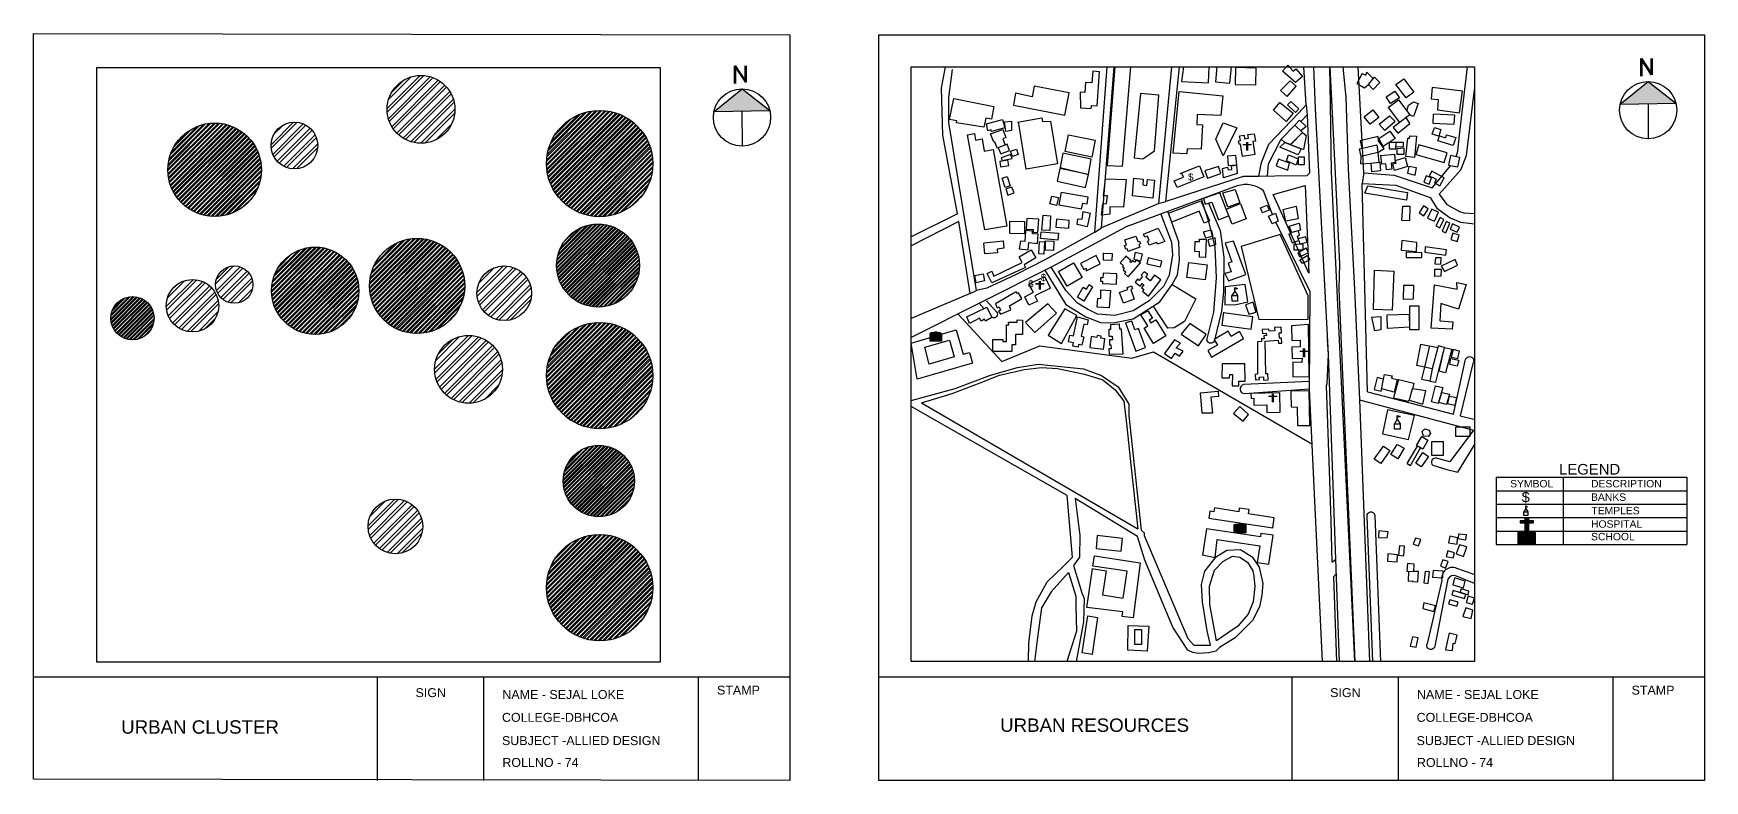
# Model space of a CAD drawing. Header units: millimetres. Extents: x -75360 to 914439, y -5036 to 71141.
# Drawn here: x 677792 to 752752, y -4906 to 28594 of the extents above; entities that cross this region are included whole.
import ezdxf

# ---------------------------------------------------------------- set-up
doc = ezdxf.new("R2010")
doc.units = ezdxf.units.MM
doc.layers.add('building', color=250, linetype='Continuous', lineweight=30)
doc.styles.get("Standard").update_dxf_attribs({"font": 'arial.ttf'})
pattern_1 = [(45, (35145.73, -606.87), (-101.02788, 101.02788), []), (45, (35213.08, -606.87), (-101.02788, 101.02788), [])]
pattern_2 = [(45, (35145.73, -606.87), (-255.9373, 255.9373), []), (45, (35316.36, -606.87), (-255.9373, 255.9373), [])]
pattern_3 = [(45, (35145.73, -606.87), (-87.557497, 87.557497), []), (45, (35204.1, -606.87), (-87.557497, 87.557497), [])]

msp = doc.modelspace()

# ---------------------------------------------------------------- hatches: boundary and pattern name
h = msp.add_hatch()
h.set_pattern_fill('ANSI32', color=256, scale=38)
h.set_pattern_definition(pattern_2)
h.paths.add_polyline_path([(696699, 25189, 1), (693654, 25189, 1)])
h.paths.add_polyline_path([(698832, 13533, 1), (695788, 13533, 1)])
h.paths.add_polyline_path([(686103, 16385, 1), (683750, 16385, 1)])
h.paths.add_polyline_path([(690548, 23570, 1), (688452, 23570, 1)])
at = {"true_color": 0x000000}
h = msp.add_hatch(color=18, dxfattribs=at)
h.dxf.hatch_style = 1
h.paths.add_polyline_path([(750220, 26439), (748964, 25423), (751467, 25465)])
h = msp.add_hatch(color=18, dxfattribs=at)
h.dxf.hatch_style = 1
h.paths.add_polyline_path([(709576, 26110), (708320, 25095), (710822, 25136)])
h = msp.add_hatch()
h.set_pattern_fill('ANSI32', color=256, scale=15)
h.set_pattern_definition(pattern_1)
h.paths.add_polyline_path([(705573, 22758, 1), (700809, 22758, 1)])
h = msp.add_hatch()
h.set_pattern_fill('ANSI32', color=256, scale=15)
h.set_pattern_definition(pattern_1)
h.paths.add_polyline_path([(697136, 17273, 1), (692869, 17273, 1)])
h.paths.add_polyline_path([(692391, 17056, 1), (688472, 17056, 1)])
h.paths.add_polyline_path([(688016, 22480, 1), (683825, 22480, 1)])
at = {"true_color": 0x58ba48}
h = msp.add_hatch(color=85, dxfattribs=at)
h.dxf.hatch_style = 1
h.paths.add_polyline_path([(732287, 23570), (732430, 23570), (732430, 23638), (732287, 23638), (732287, 23730), (732179, 23730), (732179, 23638), (732036, 23638), (732036, 23570), (732179, 23570), (732179, 23339), (732287, 23339)])
h = msp.add_hatch()
h.set_pattern_fill('ANSI32', color=256, scale=13)
h.set_pattern_definition(pattern_3)
h.paths.add_polyline_path([(704980, 18187, 1), (701257, 18187, 1)])
h.paths.add_polyline_path([(704752, 8525, 1), (701554, 8525, 1)])
h = msp.add_hatch()
h.set_pattern_fill('ANSI32', color=256, scale=38)
h.set_pattern_definition(pattern_2)
h.paths.add_polyline_path([(685962, 17333, 1), (687637, 17333, 1)])
h = msp.add_hatch()
h.set_pattern_fill('ANSI32', color=256, scale=38)
h.set_pattern_definition(pattern_2)
h.paths.add_polyline_path([(697685, 16942, 1), (700139, 16942, 1)])
h = msp.add_hatch(color=85, dxfattribs=at)
h.dxf.hatch_style = 1
h.paths.add_polyline_path([(722987, 17333), (723130, 17333), (723130, 17401), (722987, 17401), (722987, 17493), (722878, 17493), (722878, 17401), (722735, 17401), (722735, 17333), (722878, 17333), (722878, 17102), (722987, 17102)])
h = msp.add_hatch()
h.set_pattern_fill('ANSI32', color=256, scale=13)
h.set_pattern_definition(pattern_3)
h.paths.add_polyline_path([(681265, 15824, 1), (683205, 15824, 1)])
h = msp.add_hatch()
h.set_pattern_fill('ANSI32', color=256, scale=15)
h.set_pattern_definition([(45, (35145.73, -10113.14), (-101.02788, 101.02788), []), (45, (35213.08, -10113.14), (-101.02788, 101.02788), [])])
h.paths.add_polyline_path([(705573, 13251, 1), (700809, 13251, 1)])
at = {"true_color": 0x93278f}
h = msp.add_hatch(color=217, dxfattribs=at)
h.dxf.hatch_style = 1
h.paths.add_polyline_path([(718263, 15144, 0.263308), (717998, 15144), (717998, 14797, -0.263308), (718263, 14797)])
h.paths.add_polyline_path([(718529, 15144, 0.263308), (718263, 15144), (718263, 14797, -0.263308), (718529, 14797)])
at = {"true_color": 0x58ba48}
h = msp.add_hatch(color=85, dxfattribs=at)
h.dxf.hatch_style = 1
h.paths.add_polyline_path([(734838, 14309), (734981, 14309), (734981, 14377), (734838, 14377), (734838, 14469), (734730, 14469), (734730, 14377), (734587, 14377), (734587, 14309), (734730, 14309), (734730, 14078), (734838, 14078)])
h = msp.add_hatch(color=85, dxfattribs=at)
h.dxf.hatch_style = 1
h.paths.add_polyline_path([(733439, 12286), (733582, 12286), (733582, 12354), (733439, 12354), (733439, 12446), (733330, 12446), (733330, 12354), (733187, 12354), (733187, 12286), (733330, 12286), (733330, 12055), (733439, 12055)])
h = msp.add_hatch()
h.set_pattern_fill('ANSI32', color=256, scale=38)
h.set_pattern_definition([(45, (30264.53, -11060.02), (-255.9373, 255.9373), []), (45, (30435.15, -11060.02), (-255.9373, 255.9373), [])])
h.paths.add_polyline_path([(692804, 6489, 1), (695257, 6489, 1)])
h = msp.add_hatch(color=85, dxfattribs=at)
h.dxf.hatch_style = 1
h.paths.add_polyline_path([(744854, 6647), (745067, 6647), (745067, 6748), (744854, 6748), (744854, 6885), (744693, 6885), (744693, 6748), (744481, 6748), (744481, 6647), (744693, 6647), (744693, 6304), (744854, 6304)])
h = msp.add_hatch()
h.set_pattern_fill('ANSI32', color=256, scale=15)
h.set_pattern_definition([(45, (35145.73, -19619.41), (-101.02788, 101.02788), []), (45, (35213.08, -19619.41), (-101.02788, 101.02788), [])])
h.paths.add_polyline_path([(705573, 3745, 1), (700809, 3745, 1)])
at = {"true_color": 0x93278f}
h = msp.add_hatch(color=217, dxfattribs=at)
h.dxf.hatch_style = 1
h.paths.add_polyline_path([(731908, 6556, 0.263308), (731642, 6556), (731642, 6208, -0.263308), (731908, 6208)])
h.paths.add_polyline_path([(732173, 6556, 0.263308), (731908, 6556), (731908, 6208, -0.263308), (732173, 6208)])
h = msp.add_hatch(color=217, dxfattribs=at)
h.dxf.hatch_style = 1
h.paths.add_polyline_path([(744765, 6219, 0.263308), (744370, 6219), (744370, 5703, -0.263308), (744765, 5703)])
h.paths.add_polyline_path([(745159, 6219, 0.263308), (744765, 6219), (744765, 5703, -0.263308), (745159, 5703)])

# ---------------------------------------------------------------- linework, layer by layer
for p, q in [((680643, 27068), (705907, 27061)), ((680643, 405), (680643, 27068)), ((705907, 27061), (705907, 405)), ((717168, 27099), (742432, 27091)), ((717168, 436), (717168, 27099)), ((742432, 27091), (742432, 436)), ((734887, 25386), (734925, 24937)), ((720539, 24534), (721261, 24735)), ((720609, 24232), (720539, 24534)), ((720750, 24271), (720609, 24232)), ((720772, 24193), (720750, 24271)), ((721366, 24358), (720772, 24193)), ((721261, 24735), (721366, 24358)), ((737463, 22339), (737391, 21864)), ((728271, 20963), (728584, 21063)), ((731139, 21449), (731699, 21590)), ((719249, 20499), (717168, 19477)), ((719295, 20154), (717168, 19064)), ((725404, 19685), (725697, 19876)), ((734108, 19595), (734239, 19664)), ((719808, 16936), (717168, 15806)), ((719808, 16936), (720093, 17065)), ((717998, 15144), (717998, 14797)), ((718324, 15201), (718215, 15201)), ((718263, 15144), (718263, 14797)), ((718529, 15144), (718529, 14797)), ((717778, 14522), (718887, 14835)), ((717968, 13769), (717778, 14522)), ((718529, 14797), (717998, 14797)), ((718887, 14835), (719098, 14088)), ((719098, 14088), (717968, 13769)), ((743402, 8695), (743402, 5681)), ((743402, 8695), (751957, 8695)), ((751957, 8695), (751957, 5681)), ((743402, 8092), (751957, 8092)), ((743402, 7489), (751957, 7489)), ((743402, 6887), (751957, 6887)), ((744481, 6748), (744693, 6748)), ((744481, 6748), (744481, 6647)), ((744693, 6885), (744854, 6885)), ((744693, 6885), (744693, 6748)), ((744854, 6885), (744854, 6748)), ((744854, 6748), (745067, 6748)), ((745067, 6748), (745067, 6647)), ((731642, 6556), (731642, 6208)), ((732173, 6208), (731642, 6208)), ((731968, 6613), (731860, 6613)), ((731908, 6556), (731908, 6208)), ((732173, 6556), (732173, 6208)), ((743402, 6284), (751957, 6284)), ((744370, 6219), (744370, 5703)), ((744481, 6647), (744693, 6647)), ((744693, 6647), (744693, 6304)), ((744854, 6304), (744693, 6304)), ((744765, 6219), (744765, 5703)), ((744854, 6647), (744854, 6304)), ((744854, 6647), (745067, 6647)), ((745159, 6219), (745159, 5703)), ((743402, 5681), (751957, 5681)), ((745159, 5703), (744370, 5703)), ((705907, 405), (680643, 405)), ((742432, 436), (717168, 436)), ((677792, -251), (711727, -251)), ((693207, -251), (693207, -4906)), ((697978, -251), (697978, -4906)), ((707613, -251), (707613, -4906)), ((715711, -251), (752752, -251)), ((734231, -251), (734231, -4906)), ((739002, -251), (739002, -4906)), ((748637, -251), (748637, -4906))]:
    msp.add_line(p, q)
at = {"color": 18, "lineweight": 211, "true_color": 0x000000}
for p, q in [((709257, 27143), (709257, 26344)), ((709257, 27143), (709741, 26406)), ((709741, 26406), (709741, 27137)), ((749902, 27472), (749902, 26673)), ((749902, 27472), (750385, 26735)), ((750385, 26735), (750385, 27465))]:
    msp.add_line(p, q, dxfattribs=at)
at = {"color": 18, "true_color": 0x000000}
for p, q in [((748964, 25423), (750220, 26439)), ((750220, 26439), (751467, 25465)), ((708320, 25095), (709576, 26110)), ((709576, 26110), (710822, 25136)), ((708320, 25095), (710822, 25136)), ((709571, 25116), (709576, 23541)), ((748964, 25423), (751467, 25465)), ((750216, 25444), (750220, 23870))]:
    msp.add_line(p, q, dxfattribs=at)
at = {"color": 30, "true_color": 0xf8991e}
for p, q in [((731676, 17034), (731551, 16836)), ((731551, 16836), (731801, 16836)), ((731555, 16596), (731551, 16836)), ((731801, 16596), (731555, 16596)), ((731676, 17034), (731676, 17200)), ((731676, 17200), (731799, 17156)), ((731799, 17156), (731676, 17117)), ((731676, 17034), (731801, 16836)), ((731801, 16836), (731801, 16596)), ((738970, 11293), (738845, 11096)), ((738970, 11293), (738970, 11460)), ((738970, 11460), (739093, 11415)), ((739093, 11415), (738970, 11376)), ((738970, 11293), (739095, 11096)), ((738845, 11096), (739095, 11096)), ((738849, 10855), (738845, 11096)), ((739095, 10855), (738849, 10855)), ((739095, 11096), (739095, 10855)), ((744729, 7288), (744640, 7149)), ((744640, 7149), (744817, 7149)), ((744643, 6979), (744640, 7149)), ((744817, 6979), (744643, 6979)), ((744729, 7288), (744729, 7406)), ((744729, 7406), (744816, 7374)), ((744816, 7374), (744729, 7347)), ((744729, 7288), (744817, 7149)), ((744817, 7149), (744817, 6979))]:
    msp.add_line(p, q, dxfattribs=at)
for points in [[(677792, 28594), (711727, 28526), (711727, -4906), (677792, -4838)], [(715711, 28526), (752752, 28526), (752752, -4906), (715711, -4906)], [(734542, 23062), (734795, 23062), (734795, 22701), (734542, 22701)], [(739534, 16377), (739941, 16377), (739941, 15311), (739534, 15311)], [(741594, 10959), (742219, 10959), (742219, 10520), (741594, 10520)], [(740525, 10292), (741019, 10292), (741019, 9666), (740525, 9666)], [(727199, 1870), (727497, 1870), (727497, 1199), (727199, 1199)]]:
    msp.add_lwpolyline(points, close=True)
for points in [[(719249, 20499), (718585, 24027), (718551, 25093), (718519, 26139), (718701, 27091)], [(725404, 19685), (725962, 27096)], [(728271, 20963), (725697, 19876), (726269, 27096)], [(725951, 22668), (726643, 22644), (727013, 27096)], [(726306, 27096), (725951, 22668)], [(728271, 20963), (728856, 27095)], [(734908, 22213), (732058, 22179), (728584, 21063), (729203, 27095)], [(729372, 27095), (729296, 26433), (730499, 26384), (730529, 27094)], [(730873, 27094), (730808, 26427), (731455, 26364), (731526, 27094)], [(731711, 27043), (731698, 26301), (732625, 26286), (732638, 27043), (731711, 27059)], [(733199, 23627), (734536, 25020), (734887, 25386), (734782, 27093)], [(733820, 26899), (734053, 27174), (734291, 26899), (734413, 27006), (734715, 26658), (734404, 26388), (733820, 26899)], [(736380, 436), (735878, 14200), (735301, 25225), (735232, 27093)], [(737059, 436), (736010, 22394), (735966, 25423), (735942, 27093)], [(735949, 27093), (736179, 22299), (736373, 18264), (736351, 17126), (737059, 436)], [(736533, 27093), (736666, 25722), (736770, 22511), (737055, 17107)], [(737463, 22339), (737216, 27092)], [(741610, 23066), (741678, 23309), (741764, 24035), (741884, 25065), (742122, 27095)], [(718858, 24602), (718856, 25440), (718855, 25728), (719013, 26977)], [(721836, 25913), (721752, 25379), (724063, 24933), (724256, 25932), (722682, 26236), (722589, 25756), (721836, 25913)], [(724758, 25262), (725235, 25227), (725245, 25365), (725505, 25346), (725617, 26876), (725311, 26899), (725273, 26380), (724989, 26401), (724956, 25941), (724750, 25956), (724758, 25262)], [(733735, 26029), (734031, 25772), (734432, 26233), (734159, 26470), (733735, 26029)], [(737395, 26800), (737161, 26346), (737320, 26264), (737504, 26148), (737677, 26302)], [(737395, 26800), (737562, 26722), (737602, 26851), (737899, 26564)], [(737953, 26627), (738192, 26401), (737887, 26079), (737677, 26302), (737953, 26627)], [(738905, 26308), (739261, 26553), (739710, 25954), (739369, 25699), (738905, 26308)], [(719077, 25680), (720876, 25325), (720763, 24750), (720507, 24800), (720425, 24384), (719195, 24584), (719210, 24676), (718889, 24729), (719077, 25680)], [(727162, 23015), (727548, 22976), (728071, 23336), (728272, 25828), (727450, 25894), (727162, 23015)], [(729198, 25984), (731140, 25796), (731054, 24916), (729989, 24963), (729970, 24508), (730227, 24497), (730178, 23398), (729537, 23426), (729527, 23193), (728917, 23219), (729186, 25985)], [(733417, 25153), (733698, 25501), (734294, 25020), (733985, 24638), (733417, 25153)], [(734044, 25391), (734186, 25535), (734550, 25217), (734398, 25044), (734045, 25392)], [(738469, 25752), (738861, 26012), (739063, 25707), (738671, 25447), (738469, 25752)], [(738566, 25273), (739025, 25615), (739529, 24939), (739363, 24819)], [(739389, 25126), (739467, 25381), (739695, 25523), (739906, 25445), (739690, 24864), (739588, 24902), (739529, 24939)], [(740528, 26163), (740488, 25658), (740805, 25633), (740768, 25169), (741765, 25038), (741891, 26001), (740528, 26163)], [(742073, 23119), (742432, 26058)], [(721940, 24619), (723018, 24814), (723048, 24648), (723414, 24654), (723728, 22743), (722328, 22514), (721982, 24627)], [(734644, 24640), (734925, 24937), (735031, 22331), (734908, 22213)], [(737482, 24859), (737864, 25169), (738139, 24831), (737756, 24520), (737482, 24859)], [(738159, 24521), (738624, 24900), (738875, 24642), (738414, 24235), (738159, 24521)], [(738566, 25273), (739073, 24600)], [(738783, 24382), (738995, 24122), (739536, 24562), (739363, 24819), (738783, 24382)], [(740577, 24977), (740560, 24565), (741525, 24526), (741542, 24936), (740577, 24977)], [(725404, 19685), (723194, 18451), (721880, 17783), (720559, 17175), (720093, 17065), (718858, 24602)], [(720835, 23389), (721449, 19955), (720474, 19781), (719695, 24045), (719998, 24100), (720050, 23812), (720343, 23866), (720443, 23319), (720835, 23389)], [(721071, 23471), (721021, 23452), (720915, 23730), (720871, 23716), (720729, 24098), (721280, 24282), (721413, 23932), (721276, 23867)], [(721355, 24632), (721664, 24658), (721664, 24239), (721414, 24202), (721355, 24632)], [(724225, 24051), (725423, 23808), (725270, 23049), (724064, 23294), (724218, 24053)], [(731771, 24355), (731152, 23103), (730825, 23858), (731155, 24579), (731771, 24355)], [(731904, 24006), (732094, 24036), (732119, 23875), (732296, 23903), (732271, 24055), (732547, 24099), (732602, 23760), (732487, 23742), (732579, 23166), (732026, 23078), (731937, 23635), (731877, 23625), (731853, 23775), (731930, 23788), (731895, 24005)], [(734369, 24474), (734721, 24152), (734181, 23610), (733923, 23710), (733764, 23854), (734369, 24474)], [(734721, 24152), (734874, 24015), (734762, 23397), (734657, 23416), (734175, 23604), (734721, 24152)], [(734577, 24701), (734369, 24474)], [(734577, 24701), (734887, 24420), (734646, 24220)], [(738138, 23888), (738634, 24209), (738880, 23877), (738330, 23531), (738138, 23888)], [(739837, 23980), (739742, 23035), (739357, 23074), (739440, 23899), (739518, 23891), (739528, 23998), (739837, 23980)], [(740637, 24376), (740919, 24289), (740827, 23993), (740540, 24082), (740637, 24376)], [(740862, 24001), (741141, 23916), (741181, 24048), (741587, 23925), (741478, 23565), (740793, 23772), (740862, 24001)], [(721071, 23471), (721181, 23193), (721578, 23350), (721470, 23622), (721071, 23471)], [(721276, 23867), (721381, 23589)], [(721624, 23312), (721888, 23398), (721965, 23162), (721706, 23077), (721624, 23312)], [(732058, 22179), (732753, 22187), (732871, 22808), (733199, 23627)], [(733154, 22192), (733194, 22746), (733764, 23854)], [(733923, 23710), (734661, 23423), (734525, 23149), (733700, 23501), (733923, 23710)], [(737279, 23421), (738050, 23593), (738100, 23256), (737348, 23077), (737271, 23420)], [(738100, 23256), (738379, 23433), (738120, 23773), (738115, 23972), (737298, 23780), (737373, 23442)], [(738100, 23256), (738140, 22810)], [(738605, 23704), (738603, 23422), (738909, 23419), (738911, 23706), (738605, 23704)], [(738910, 23513), (739250, 23522), (739247, 23705), (738911, 23706)], [(738942, 23422), (738948, 23178), (739276, 23186), (739270, 23442), (738942, 23422)], [(739932, 23596), (739805, 23167), (741076, 22805), (741210, 23236), (739932, 23596)], [(721134, 22852), (721173, 22618), (721537, 22679), (721497, 22913), (721134, 22852)], [(721198, 23012), (721248, 22898), (721699, 22987), (721637, 23165), (721198, 23012)], [(723834, 22537), (723708, 21969), (724987, 21686), (725116, 22267), (723834, 22537)], [(723969, 23218), (723852, 22589), (725116, 22267), (725237, 22962), (723969, 23218)], [(729227, 22314), (730098, 22662), (730297, 22162), (729091, 21680), (728967, 21990), (729372, 22152), (729296, 22342)], [(730342, 22429), (730450, 22107), (731047, 22306), (730942, 22622), (730342, 22429)], [(731126, 22537), (731351, 22590), (731380, 22471), (731549, 22488), (731531, 22661), (731754, 22684), (731793, 22306), (731173, 22124), (731126, 22537)], [(731369, 23111), (731712, 23133), (731754, 22684), (731401, 22651), (731369, 23111)], [(733638, 22956), (733529, 22661), (734065, 22464), (734137, 22770), (733638, 22956)], [(734088, 23147), (734516, 22964), (734433, 22688), (733996, 22882), (734088, 23147)], [(737332, 22740), (737348, 23077)], [(737332, 22740), (737793, 22781)], [(737463, 22339), (738822, 22241), (740534, 21675), (741374, 22670)], [(737788, 22779), (738191, 22815), (738209, 22432), (737828, 22392), (737794, 22780)], [(738227, 23128), (738843, 23184), (738866, 22802), (738687, 22777), (738725, 22506), (738487, 22473), (738448, 22751), (738272, 22727), (738235, 23129)], [(738890, 22898), (739324, 23026), (739420, 22620), (738837, 22451), (738772, 22753), (738915, 22784), (738890, 22898)], [(739489, 22628), (739425, 22321), (739774, 22237), (739830, 22563), (739488, 22622)], [(740842, 21394), (741818, 22484), (742073, 23119)], [(741349, 23120), (741265, 22691), (741688, 22608), (741772, 23034), (741349, 23117)], [(731789, 21753), (726813, 19923), (723449, 18121), (717168, 14961)], [(721242, 22108), (721476, 22184), (721611, 21765), (721378, 21690), (721242, 22108)], [(725879, 22078), (726810, 22043), (726690, 20803), (726077, 20815), (726071, 20497), (725708, 20439), (725759, 20950), (725922, 20970), (725972, 21315), (725786, 21307), (725879, 22078)], [(727146, 22105), (727574, 22061), (727548, 21801), (727733, 21782), (727760, 22047), (728080, 22014), (727999, 21213), (727086, 21306), (727146, 22105)], [(733398, 21376), (734842, 21771), (734999, 17843), (733398, 21376)], [(737628, 12520), (737391, 21864), (738903, 21790), (740450, 21240), (740741, 20755), (741334, 20321), (741804, 20128), (742429, 20063)], [(737646, 21758), (739433, 21462), (739377, 21123), (737517, 21431), (737646, 21758)], [(740265, 22213), (740156, 21929), (740400, 21835), (740510, 22122), (740265, 22213)], [(740523, 22418), (740403, 22210), (740712, 22063), (740633, 21897), (740871, 21758), (741077, 22113), (740523, 22418)], [(721406, 21624), (721503, 21347), (721779, 21444), (721686, 21707), (721406, 21624)], [(723477, 21304), (723771, 21241), (723677, 20879), (723378, 20957), (723477, 21304)], [(723894, 21470), (723791, 20908), (724810, 20722), (724858, 20983), (725054, 20947), (725109, 21245), (723893, 21468)], [(728706, 20541), (730159, 21083), (730550, 20198), (730308, 20089), (730084, 20626), (728850, 20135), (728706, 20541)], [(731289, 20717), (731931, 20965), (732193, 20286), (731563, 20043), (731289, 20717), (731007, 21447), (730282, 21199), (730353, 20939), (730646, 21022), (730953, 20243), (731434, 20435)], [(731694, 21603), (731899, 20997), (731365, 20808), (731139, 21449)], [(740842, 21394), (741190, 20920), (741754, 20612), (741955, 20551), (742432, 20522)], [(722317, 19819), (722640, 19799), (722633, 19684), (722848, 19671), (722885, 20259), (722351, 20292), (722317, 19819)], [(723085, 20438), (723418, 20419), (723381, 19755), (723023, 19775), (723085, 20438)], [(723159, 17975), (723792, 16943), (724105, 16433), (725002, 15889), (725654, 15632), (726227, 15612), (727126, 15792), (728314, 16565), (728877, 17342), (729111, 17774), (729198, 18422), (729164, 19248), (728681, 20610)], [(728369, 20495), (728835, 19229), (728883, 18663), (728737, 17756), (728480, 17242), (727840, 16603), (727118, 16158), (726299, 15954), (725528, 16012), (725078, 16225), (724617, 16497), (724116, 17054), (723449, 18121)], [(723682, 20264), (723655, 19908), (724229, 19865), (724254, 20204), (723682, 20264)], [(724650, 20288), (724832, 20266), (724871, 20603), (725196, 20530), (725061, 19929), (724615, 20029), (724645, 20288)], [(732833, 20780), (733136, 20893), (733223, 20662), (732919, 20548), (732833, 20780)], [(733196, 20403), (733505, 20538), (733622, 20169), (733352, 20055), (733196, 20403)], [(733839, 20698), (734427, 20844), (734528, 20279), (733976, 20181), (733847, 20700)], [(739215, 20855), (739532, 20844), (739509, 20192), (739179, 20203), (739215, 20855)], [(740138, 20864), (739945, 20552), (740161, 20419), (740352, 20730), (740137, 20862)], [(740498, 20695), (740330, 20313), (740638, 20178), (740814, 20580), (740504, 20716), (740498, 20695)], [(740889, 20338), (740703, 19968), (740875, 19882), (741062, 20252), (740890, 20339)], [(719808, 16936), (719295, 20154)], [(721590, 20172), (722248, 20168), (722245, 19614), (721583, 19618), (721586, 20172)], [(722860, 19586), (722600, 19604), (722608, 19731), (722295, 19752), (722261, 19260), (722062, 19273), (722015, 18929)], [(722015, 18929), (722410, 18897), (722435, 19213), (722833, 19181), (722860, 19586)], [(722989, 19705), (723767, 19631), (723737, 19322), (722971, 19395), (722989, 19705)], [(726752, 19332), (727236, 19508), (727327, 19258), (727404, 19286), (727448, 19164), (727368, 19134), (727415, 19003), (726903, 18817), (726857, 18943), (726789, 18918), (726730, 19081), (726827, 19116), (726752, 19332)], [(727589, 19592), (728246, 19865), (728535, 19264), (728212, 19146), (728184, 19224), (727840, 19098), (727769, 19277), (727841, 19306), (727763, 19500), (727643, 19452), (727585, 19591)], [(730277, 19693), (730627, 19782), (730700, 19498), (730375, 19415), (730277, 19693)], [(733708, 19575), (731958, 19047), (732751, 15774), (734969, 15784), (734965, 16831), (733708, 19575)], [(735024, 12659), (735062, 17010), (733519, 20125)], [(734108, 19595), (734260, 19205), (734545, 19316), (734492, 19504), (734589, 19546), (734533, 19746)], [(734122, 19946), (734561, 20083), (734625, 19772), (734239, 19664), (734122, 19946)], [(741155, 20150), (740977, 19725), (741152, 19651), (741332, 20080), (741157, 20154)], [(741443, 20059), (741336, 19816), (741653, 19676), (741759, 19914), (741441, 20055)], [(741459, 19644), (741364, 19354), (741650, 19261), (741745, 19551), (741459, 19644)], [(720426, 19198), (721290, 19289), (721325, 18960), (721023, 18928), (721040, 18763), (720471, 18717), (720420, 19197)], [(720572, 17836), (720787, 17927), (720878, 17711), (722135, 18322), (722014, 18571), (722546, 18888), (722759, 18531), (722229, 18215), (722293, 18101), (720779, 17405), (720572, 17836)], [(722921, 19264), (723138, 19253), (723109, 18700), (722894, 18711), (722921, 19264)], [(723195, 19290), (723561, 19282), (723552, 18865), (723184, 18873), (723193, 19290)], [(725793, 18744), (726173, 18729), (726160, 18406), (725797, 18421), (725789, 18763)], [(727218, 18784), (727147, 18479), (727465, 18405), (727533, 18700), (727216, 18774)], [(729908, 19267), (730098, 19261), (730101, 19371), (730391, 19362), (730366, 18547), (730091, 18555), (730099, 18805), (729892, 18811), (729906, 19267)], [(730470, 19346), (730550, 19049), (730829, 19125), (730794, 19426), (730470, 19346)], [(731516, 17907), (731239, 17823), (731400, 17505), (732168, 17787), (731619, 19284), (731251, 19197), (731548, 18346), (731386, 18291), (731516, 17907)], [(734334, 19142), (734324, 18890), (734747, 18888), (734748, 19129), (734334, 19142)], [(734501, 18744), (734601, 18579), (734981, 18774), (734885, 18962), (734501, 18744)], [(734545, 19316), (734601, 19157), (734925, 19233), (734853, 19471), (734527, 19379)], [(739165, 19304), (739142, 18882), (739835, 18816), (739843, 19221), (739165, 19304)], [(739361, 18782), (739361, 18546), (740068, 18546), (740068, 18756), (739361, 18782)], [(740214, 19026), (740203, 18787), (741142, 18647), (741179, 18888), (740214, 19026)], [(723776, 17922), (724443, 18309), (724827, 17647), (724160, 17260), (723776, 17922)], [(724765, 18285), (724901, 18012), (725012, 18067), (725013, 17944), (725647, 18260), (725461, 18632), (724765, 18285)], [(726755, 18568), (726534, 18309), (726686, 18180), (726642, 18129), (726731, 18052), (726678, 17990), (726791, 17895), (726729, 17823), (726904, 17674), (727444, 18307), (727277, 18449), (727181, 18336), (727089, 18415), (727010, 18323), (726966, 18359), (727014, 18412), (726790, 18613), (726755, 18568)], [(727791, 18532), (727733, 18264), (728353, 18128), (728408, 18390), (727791, 18532)], [(729617, 18319), (730442, 18213), (730356, 17548), (729531, 17654), (729616, 18319)], [(734604, 18446), (734930, 18643), (735047, 18449), (734719, 18283), (734604, 18446)], [(740647, 18028), (740929, 18023), (740923, 17714), (740652, 17701), (740647, 18028)], [(740675, 18539), (740657, 18266), (740921, 18249), (740940, 18530), (740675, 18539)], [(740937, 18163), (741079, 17920), (741675, 18197), (741557, 18451), (740937, 18163)], [(720020, 17737), (720392, 17814), (720457, 17494), (720077, 17416), (720020, 17737)], [(722441, 17347), (723145, 17700), (723411, 17171), (722713, 16821), (722826, 16595), (722447, 16405), (722255, 16787), (722651, 16986), (722441, 17347)], [(724880, 17215), (725021, 17129), (725144, 17333), (725302, 17237), (724914, 16596), (724618, 16776), (724880, 17215)], [(725769, 17850), (725759, 17629), (725655, 17634), (725649, 17483), (725747, 17479), (725743, 17382), (726370, 17355), (726389, 17813), (725768, 17839)], [(726498, 16975), (726879, 17116), (726848, 17199), (727043, 17272), (727090, 17146), (727014, 17117), (727173, 16678), (726682, 16498), (726506, 16978)], [(727478, 17754), (727546, 17698), (727397, 17516), (727322, 17577), (727210, 17440), (727434, 17258), (727530, 17375), (727593, 17323), (727492, 17200), (727599, 17113), (727534, 17033), (727805, 16812), (728357, 17539), (728076, 17752), (727891, 17508), (727683, 17666), (727776, 17789), (727616, 17910), (727478, 17754)], [(728877, 17342), (729937, 16692), (729419, 15672), (728965, 15389), (728673, 15381), (728025, 16377)], [(731232, 16431), (731737, 16444), (732258, 16554), (732151, 17339), (731242, 17236), (731232, 16431)], [(737944, 17973), (738816, 17932), (738732, 16180), (737899, 16220), (737944, 17973)], [(739269, 17312), (739692, 17307), (739685, 16672), (739244, 16658), (739269, 17312)], [(740639, 17318), (741659, 17134), (741640, 17431), (742060, 17342), (741711, 16233), (740918, 16483), (740870, 15705), (741453, 15669), (741432, 15327), (740486, 15385), (740639, 17318)], [(720432, 16252), (720219, 16496)], [(720942, 16468), (721024, 16293), (721107, 16332), (721175, 16187), (721075, 16140), (721176, 16000), (721627, 16208), (721581, 16385), (722131, 16705), (721982, 16963), (721921, 16927), (721874, 17007), (721738, 16929), (720942, 16468)], [(725671, 17094), (726105, 17064), (726050, 16287), (725511, 16324), (725539, 16718), (725665, 16709), (725671, 17094)], [(732509, 16537), (732154, 16429), (732313, 16013), (732637, 16101), (732505, 16536)], [(737054, 17126), (737268, 12169)], [(719262, 16015), (721233, 13887), (722931, 14579), (727068, 14033), (728038, 14323), (735142, 10188)], [(719656, 15880), (720561, 16313), (720782, 15853), (720501, 15689), (720447, 15782), (720304, 15697), (720230, 15824), (719773, 15590), (719656, 15880)], [(721536, 15653), (721913, 15643), (721917, 15748), (722159, 15739), (722155, 15094), (721849, 15096), (721849, 14631), (721683, 14631), (721683, 14333), (720833, 14333), (720833, 14874), (721279, 14874), (721279, 14788), (721440, 14788), (721440, 15523), (721538, 15523), (721536, 15653)], [(722293, 15636), (722703, 15181), (723675, 16057), (723298, 16476), (722293, 15636)], [(723312, 15061), (723909, 14685), (724601, 15949), (724058, 16246), (723312, 15061)], [(725102, 15759), (725054, 15531), (724907, 15562), (724792, 15017), (724904, 14993), (724824, 14611), (724675, 14643), (724651, 14528), (724411, 14578), (724440, 14715), (724221, 14761), (724287, 15072), (724445, 15038), (724625, 15892), (725102, 15759)], [(727774, 16159), (727981, 15823), (727841, 15737), (727918, 15611), (728143, 15749), (728580, 15036), (728029, 14698), (727612, 15377), (727775, 15477), (727471, 15971), (727775, 16157)], [(731175, 16099), (731098, 15512), (732417, 15340), (732489, 15893), (731170, 16066)], [(737828, 15867), (738225, 15904), (738232, 15309), (737955, 15264), (737828, 15867)], [(738520, 15983), (739498, 16007), (739512, 15427), (738526, 15361), (738520, 15983)], [(719187, 15304), (719500, 14209), (719780, 14289), (719918, 13808), (717426, 13095), (717168, 14707), (719187, 15304)], [(725244, 15009), (725173, 14519), (725786, 14431), (725854, 14905), (725677, 14930), (725691, 15024), (725500, 15052), (725488, 14967), (725244, 15009)], [(726104, 15543), (726104, 15314), (726028, 15314), (726028, 15024), (726178, 15018), (726187, 14860), (726056, 14853), (726061, 14631), (726125, 14632), (726129, 14455), (726033, 14453), (726038, 14216), (726675, 14231), (726601, 15333), (726518, 15328), (726503, 15557), (726104, 15530)], [(726771, 15619), (727234, 14348), (727671, 14507), (727357, 15369), (727195, 15310), (727056, 15690), (726771, 15619)], [(729661, 15595), (729277, 15110), (730045, 14588), (730391, 15096), (729661, 15595)], [(730917, 14632), (730465, 14372), (730633, 14080), (732077, 14913), (731894, 15230), (731517, 15012), (731385, 15241), (730750, 14875)], [(733049, 14799), (733624, 14837), (733633, 14703), (733792, 14713), (733778, 14929), (733687, 14923), (733670, 15168), (733773, 15175), (733756, 15423), (733467, 15404), (733477, 15255), (733220, 15237), (733213, 15335), (732904, 15314), (732918, 15138), (733089, 15152), (733098, 15047), (732986, 15038), (732997, 14903), (732871, 14893), (732874, 14777), (732691, 14767), (732694, 13310), (732597, 13303), (732615, 13061), (732782, 13073), (732774, 13187), (732961, 13200), (732972, 13044), (733177, 13059), (733157, 13336), (733078, 13331), (733049, 14799)], [(734216, 15490), (734241, 14822), (734607, 14835), (734618, 14547), (734235, 14533), (734259, 14013), (734695, 14034), (734686, 13846), (734278, 13860), (734289, 13198), (735020, 13210), (734981, 15538), (734216, 15490)], [(728968, 14854), (728531, 14247), (728840, 14024), (729011, 14261), (729202, 14124), (729365, 14351), (729053, 14492), (729240, 14710), (728968, 14854)], [(730750, 14875), (730897, 14621)], [(735830, 12898), (735878, 14200), (735843, 14865)], [(740023, 14657), (740782, 14513), (740531, 13561), (739842, 13699), (740023, 14657)], [(740409, 14584), (740187, 13630)], [(740531, 13561), (740427, 13005), (740703, 12959), (741081, 14518), (740795, 14592), (740782, 14513)], [(741081, 14518), (741415, 14430), (741138, 13372), (740849, 13447), (741081, 14518)], [(741476, 14427), (741390, 14072), (741682, 14022), (741766, 14343), (741476, 14427)], [(717168, 12128), (719139, 12670), (720728, 13266), (721927, 13622), (722853, 13763), (724887, 13551), (725697, 13257), (726451, 12748), (726934, 11975), (726934, 11458), (727474, 6328), (727611, 6206), (727619, 6084), (729572, 1468), (729846, 1164), (730585, 1171), (730439, 1803), (730232, 3109), (730187, 3880), (730339, 4484), (730861, 5142), (731316, 5423), (731930, 5456), (732466, 5127), (732778, 4663), (732939, 3931), (732887, 3400), (732791, 2888), (732480, 2274), (731702, 1492), (731000, 1060), (730832, 897), (730520, 820), (730034, 786), (729794, 834), (729568, 935), (728905, 1977), (728444, 3074), (727642, 4978), (727315, 6040), (724524, 7737), (724626, 6902), (724722, 6104), (724712, 5117), (724448, 4734), (724818, 3510), (724917, 3260), (724888, 2209), (724558, 436)], [(717621, 12030), (719005, 12454), (720251, 12933), (721118, 13266), (722249, 13531), (723011, 13608), (723733, 13568), (724937, 13317), (725758, 13056), (726311, 12618), (726709, 12106), (726838, 10969), (727001, 9383), (727324, 6382)], [(731116, 13786), (731104, 13156), (731448, 13149), (731451, 13307), (731571, 13305)], [(731571, 13305), (731561, 12800), (731856, 12794), (731860, 13006), (732144, 13001), (732123, 13783), (731116, 13786)], [(737628, 12520), (741490, 11517), (742017, 13916)], [(740186, 13629), (740056, 13086), (740429, 13016)], [(741374, 14022), (741732, 13951), (741659, 13680), (741319, 13745), (741375, 14022)], [(742364, 13795), (741791, 11443), (742460, 11280)], [(736052, 4890), (736006, 6718), (735939, 8555), (735788, 12804), (735830, 12898)], [(738060, 13165), (737924, 12632), (738249, 12549), (738356, 13087), (738060, 13165)], [(738356, 13087), (738398, 13303), (738733, 13237), (738711, 13130), (738965, 13079), (738831, 12502), (738270, 12655)], [(739024, 13076), (738797, 12258), (739464, 12099), (739505, 12162)], [(739024, 13076), (739712, 12909), (739652, 12661)], [(740795, 11995), (740500, 12073), (740689, 12798), (741012, 12713), (740795, 11995)], [(717621, 12030), (727324, 6382)], [(730131, 12484), (730933, 12559), (730955, 12321), (730606, 12288), (730674, 11574), (730222, 11565), (730135, 12484)], [(732405, 12446), (732409, 12230), (732534, 12233), (732539, 11928), (733112, 11938), (733119, 11595), (733714, 11606), (733699, 12476), (732405, 12446)], [(734191, 12447), (734213, 11858), (734483, 11839), (734495, 11013), (735045, 11021), (735023, 12564), (734188, 12552), (734191, 12447)], [(735608, 436), (735024, 12659)], [(737268, 12169), (737720, 436)], [(737268, 12169), (742386, 10808)], [(739643, 12662), (739500, 12144), (740112, 11976), (740244, 12568), (739643, 12662)], [(740973, 12490), (741310, 12423), (741178, 11953), (740836, 12049), (740973, 12490)], [(741306, 12335), (741629, 12263), (741552, 11909), (741218, 11982), (741306, 12335)], [(722428, 436), (722438, 1257), (722593, 2480), (722771, 3108), (723267, 3998), (724012, 4729), (724395, 5105), (724167, 7877), (717168, 11865)], [(731906, 11864), (731622, 11546), (732057, 11210), (732289, 11510), (731906, 11864)], [(738530, 11714), (738302, 10636), (739472, 10389), (739734, 11469), (738530, 11714)], [(740065, 10514), (740340, 10361), (740116, 9955), (739828, 10114), (740065, 10514)], [(740082, 10738), (740200, 10872), (740394, 10804), (740462, 10658), (740347, 10524), (740144, 10534), (740082, 10738)], [(738344, 10087), (738639, 9899), (738227, 9304), (737935, 9506), (738344, 10087)], [(738968, 10164), (739279, 9999), (738997, 9519), (738674, 9709), (738968, 10164)], [(739413, 9316), (739878, 10087)], [(739413, 9316), (739566, 9224), (740004, 10017)], [(740114, 9805), (740369, 9623), (740038, 9159), (739799, 9330), (740114, 9805)], [(730515, 6865), (733383, 6425), (733451, 6871), (732298, 7048), (732328, 7242), (731883, 7310), (731859, 7149), (730762, 7317), (730735, 7145), (730562, 7172), (730515, 6865)], [(737961, 6973), (738217, 436)], [(725503, 6075), (725454, 5492), (726581, 5377), (726640, 5955), (725503, 6075)], [(730215, 5208), (730797, 5102), (730885, 5906), (732796, 5624), (732685, 4874), (733203, 4797), (733394, 6092), (732851, 6172), (732829, 6026), (730406, 6383), (730232, 5205)], [(738142, 6292), (738131, 5997), (738521, 5983), (738553, 6240), (738142, 6292)], [(741321, 6053), (741266, 5760), (741654, 5688), (741669, 5975), (741321, 6053)], [(741728, 6176), (741690, 5945), (742039, 5888), (742076, 6111), (741723, 6147)], [(738544, 5253), (738528, 4937), (738956, 4901), (738971, 5214), (738544, 5253)], [(739066, 5624), (739030, 5197), (739263, 5177), (739299, 5605), (739066, 5624)], [(739785, 5966), (739685, 5687), (739925, 5614), (740023, 5897), (739785, 5966)], [(741230, 5402), (741155, 5146), (741480, 5078), (741528, 5310), (741229, 5398)], [(741762, 5668), (741612, 5262), (741936, 5143), (742095, 5577), (741762, 5668)], [(725273, 4596), (725910, 4501), (725748, 3416), (726668, 3279), (726846, 4482), (725313, 4710), (725381, 5166), (727433, 4861), (727126, 2387), (726633, 2448), (726659, 2654), (725036, 2856), (725294, 4592)], [(730864, 1361), (730561, 2988), (730550, 3809), (730774, 4527), (731136, 4915), (731573, 5149), (731903, 5118), (732256, 4889), (732494, 4493), (732541, 4257), (732571, 3795), (732511, 3108), (732281, 2562), (731821, 2014), (730864, 1361)], [(736052, 4890), (736213, 5020)], [(739426, 4825), (739396, 4480), (739716, 4473), (739723, 4800), (739426, 4826)], [(740585, 4518), (740551, 4208), (741009, 4182), (741025, 4479), (740585, 4518)], [(741016, 4997), (740904, 4718), (741137, 4624), (741251, 4910), (741016, 4997)], [(724221, 4424), (723445, 3549), (723003, 2837), (722833, 1504), (722696, 436)], [(724221, 4424), (724546, 3363), (724554, 2906), (724573, 1792), (724148, 436)], [(736107, 4223), (736236, 4380)], [(736107, 4223), (736241, 436)], [(739472, 4478), (739450, 4042), (739650, 4049), (739651, 4017), (739887, 4003), (739914, 4471), (739716, 4475)], [(740213, 4470), (740153, 3959), (740351, 3935), (740412, 4458), (740213, 4470)], [(741541, 4183), (741454, 3874), (741935, 3739), (742017, 4033), (741541, 4183)], [(740156, 3060), (740110, 2803), (740610, 2675), (740675, 2928), (740156, 3060)], [(741325, 3199), (741271, 3019), (741644, 2907), (741701, 3100), (741325, 3199)], [(741475, 3620), (741419, 3419), (741988, 3260), (742039, 3442), (741475, 3620)], [(741827, 3685), (741790, 3535), (742145, 3424), (742172, 3579), (741827, 3685)], [(742151, 3360), (742065, 3082), (742340, 2996), (742426, 3275), (742151, 3360)], [(725083, 2477), (725520, 2411), (725275, 749), (724833, 814), (725081, 2477)], [(742036, 2838), (741909, 2449), (742275, 2363), (742361, 2730), (742036, 2838)], [(726904, 2040), (727822, 2011), (727750, 891), (726882, 947), (726904, 2040)], [(739644, 1542), (739552, 1126), (739812, 1069), (739905, 1489), (739644, 1542)], [(741204, 1311), (741135, 958), (741444, 928), (741475, 1254), (741571, 1244), (741651, 1620), (741289, 1697), (741204, 1311)]]:
    msp.add_lwpolyline(points)
for points in [[(733376, 20481), (732973, 21536, 0.257785), (731796, 21756, 1.046902)], [(730499, 20980), (731028, 19752), (731192, 18559), (731172, 17014), (731086, 16148), (730773, 14835, -1.121354), (730449, 14953), (730738, 16099), (730863, 17641), (730798, 19004), (730526, 20108), (730187, 21164)], [(720535, 16609), (720986, 16115, -0.844105), (720782, 15853)], [(742017, 13916, -1.357059), (742364, 13795, 1.597727)], [(735028, 12991), (732087, 12848, 0.910234), (732114, 12442), (735024, 12659)], [(742386, 10808), (741331, 9379), (740725, 9550, 0.804471), (740559, 9238), (741191, 9046), (741685, 8920), (742460, 10192)], [(737870, 436), (737612, 6938, -1.0475), (737961, 6973, -0.571225)], [(742417, 4330), (741638, 4606, 0.606709), (740962, 4061), (740312, 1230)], [(742433, 3932), (741624, 4264, 0.375622), (741237, 4131), (740650, 1115, -1.147601), (740312, 1230, -0.607742)]]:
    msp.add_lwpolyline(points, format="xyb")
for centre, radius in [((695177, 25189), 1522), ((703191, 22758), 2382), ((685920, 22480), 2096), ((689500, 23570), 1048), ((703118, 18187), 1861), ((690432, 17056), 1959), ((695003, 17273), 2133), ((686800, 17333), 837), ((698912, 16942), 1227), ((684927, 16385), 1177), ((682235, 15824), 970), ((697310, 13533), 1522), ((703191, 13251), 2382), ((703153, 8525), 1599), ((694031, 6489), 1227), ((703191, 3745), 2382)]:
    msp.add_circle(centre, radius)
at = {"color": 18, "true_color": 0x000000}
for centre in [(750220, 25154), (709576, 24826)]:
    msp.add_circle(centre, 1285, dxfattribs=at)
for centre, radius in [((718131, 14910), 269), ((718396, 14910), 269), ((718131, 14562), 269), ((718396, 14562), 269), ((731775, 6321), 269), ((731775, 5974), 269), ((732041, 6321), 269), ((732041, 5974), 269), ((744567, 5871), 401), ((744962, 5871), 401), ((744567, 5354), 401), ((744962, 5354), 401)]:
    msp.add_arc(centre, radius, 60.49683, 119.50317)
at = {"layer": 'building'}
msp.add_line((746416, 8695), (746416, 5681), dxfattribs=at)

# ---------------------------------------------------------------- texts
at = {"color": 5}
for height, p in [(316, (729581, 22002)), (316, (722409, 17210)), (316, (722976, 17494)), (470, (744547, 7570))]:
    msp.add_text('$', height=height, dxfattribs=at).set_placement(p)
for s, height, p in [('LEGEND', 478.3, (746222, 8812)), ('SYMBOL', 332.2, (744031, 8239)), ('DESCRIPTION', 332.16, (747660, 8239)), ('BANKS', 332.2, (747660, 7636)), ('TEMPLES', 332.2, (747675, 7034)), ('HOSPITAL', 332.2, (747660, 6431)), ('SCHOOL', 332.2, (747660, 5866))]:
    msp.add_text(s, height=height).set_placement(p)
at = {"attachment_point": 1}
for s, insert, char_height in [('STAMP', (708453, -652), 400), ('STAMP', (749477, -652), 400), ('SIGN', (694931, -763), 400), ('NAME - SEJAL LOKE', (698825, -846), 400), ('SIGN', (735955, -763), 400), ('NAME - SEJAL LOKE', (739849, -846), 400), ('URBAN CLUSTER', (681727, -2204), 600), ('COLLEGE-DBHCOA', (698809, -1872), 400), ('URBAN RESOURCES', (721154, -2122), 600), ('COLLEGE-DBHCOA', (739834, -1872), 400), ('SUBJECT -ALLIED DESIGN', (698809, -2915), 400), ('SUBJECT -ALLIED DESIGN', (739834, -2915), 400), ('ROLLNO - 74', (698825, -3894), 400), ('ROLLNO - 74', (739849, -3894), 400)]:
    msp.add_mtext(s, dxfattribs=dict(at, insert=insert, char_height=char_height))

doc.saveas('drawing.dxf')
